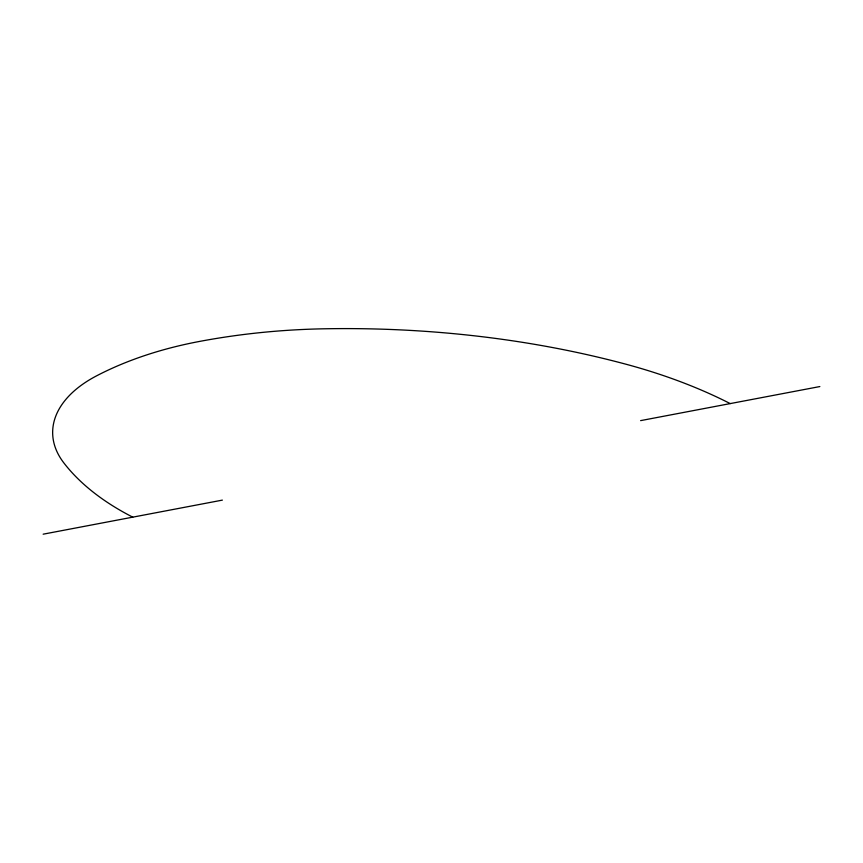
<?xml version="1.0" encoding="UTF-8"?>
<svg xmlns="http://www.w3.org/2000/svg" width="863" height="863" viewBox="0 0 863 863"><rect width="100%" height="100%" fill="white"/><g stroke="black" fill="none" stroke-linecap="round" stroke-linejoin="round"><path stroke-width="1.29" d="M43.15 534.186L222.384 500.119M640.616 420.626L819.85 386.559M730.227 403.593A439.332 250.734 -0.5 0 0 625.19 364.013A663.712 378.792 -0.5 0 0 323.334 328.814A439.332 250.734 -0.5 0 0 198.652 341.597A280.518 160.097 -0.5 0 0 96.268 376.009A133.021 75.922 -0.5 0 0 63.722 462.741A280.518 160.097 -0.5 0 0 132.773 517.153"/></g></svg>
